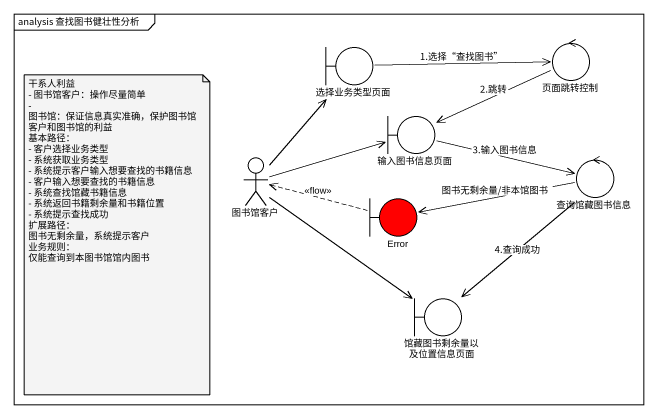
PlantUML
@startuml
mainframe analysis 查找图书健壮性分析
boundary 选择业务类型页面
control 页面跳转控制
boundary 输入图书信息页面
actor 图书馆客户
control 查询馆藏图书信息
boundary Error #FF0000
boundary 馆藏图书剩余量以及位置信息页面
选择业务类型页面 -right-> 页面跳转控制 : 1.选择“查找图书”
页面跳转控制 -left-> 输入图书信息页面 : 2.跳转
输入图书信息页面 -right-> 查询馆藏图书信息 : 3.输入图书信息
图书馆客户 -up-> 选择业务类型页面
图书馆客户 -right-> 输入图书信息页面
图书馆客户 --> 馆藏图书剩余量以及位置信息页面
查询馆藏图书信息 -left-> Error : 图书无剩余量/非本馆图书
查询馆藏图书信息 --> 馆藏图书剩余量以及位置信息页面 : 4.查询成功
Error .left.> 图书馆客户 : <<flow>>
note as N1
  干系人利益
  - 图书馆客户：操作尽量简单
  - 图书馆：保证信息真实准确，保护图书馆客户和图书馆的利益
  基本路径：
  - 客户选择业务类型
  - 系统获取业务类型
  - 系统提示客户输入想要查找的书籍信息
  - 客户输入想要查找的书籍信息
  - 系统查找馆藏书籍信息
  - 系统返回书籍剩余量和书籍位置
  - 系统提示查找成功
  扩展路径：
  图书无剩余量，系统提示客户
  业务规则：
  仅能查询到本图书馆馆内图书
end note
@enduml
